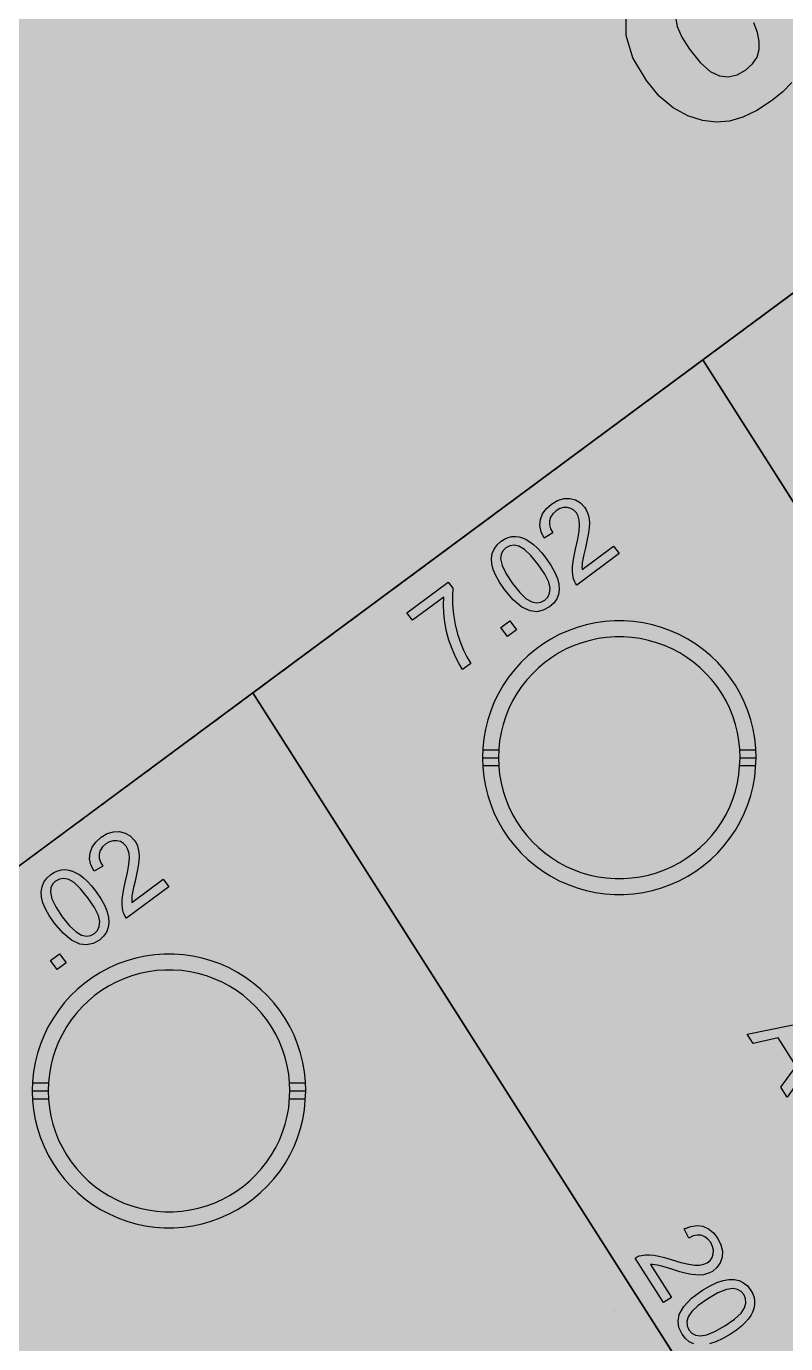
# Model space of a CAD drawing. Extents: x -5280327 to 29700, y -3925683 to 5564800.
# Drawn here: x 17966 to 18339, y 4503 to 5149 of the extents above; entities that cross this region are included whole.
import ezdxf

# ---------------------------------------------------------------- set-up
doc = ezdxf.new("R2010")
doc.units = 0
doc.linetypes.add('3', pattern=[2.965117, 2.372094, -0.593023])
doc.linetypes.add('6', pattern=[2640.874023, 1320.437012, -1320.437012])
doc.layers.get('0').update_dxf_attribs({"linetype": 'CONTINUOUS'})
for name, color, linetype in [('31_PREDIOS_TOTAL', 7, 'CONTINUOUS'), ('CIRCULO', 7, 'CONTINUOUS'), ('LOTES', 7, 'CONTINUOUS'), ('PERIMETRO', 7, 'CONTINUOUS')]:
    doc.layers.add(name, color=color, linetype=linetype)

msp = doc.modelspace()

# ---------------------------------------------------------------- linework, layer by layer
at = {"color": 7, "linetype": '6', "const_width": 10343.08}
msp.add_lwpolyline([(0, 29405.62), (24528.32, 0)], dxfattribs=at)
msp.add_lwpolyline([(0, 29405.62), (24528.32, 0)], dxfattribs=at)
at = {"color": 7}
for points in [[(17635.32, 4495.49, 66061.73), (18499.52, 3138.29, 66061.73), (20519.62, 4766.99, 66061.73), (21709, 6264.81, 66061.73), (21170.51, 7110.5, 66061.73), (17635.32, 4495.49, 66061.73)], [(18341.78, 5121.81, -117255.99), (18337.36, 5117.26, -117255.99), (18331.79, 5112.79, -117255.99), (18331.79, 5112.79, -117255.99), (18324.53, 5108.09, -117255.99), (18317.65, 5104.77, -117256), (18311.17, 5102.83, -117256), (18311.17, 5102.83, -117256), (18304.69, 5102.29, -117256), (18297.86, 5103.16, -117256.01), (18290.66, 5105.43, -117256.01), (18290.66, 5105.43, -117256.01), (18283.49, 5109.34, -117256.02), (18276.73, 5115.08, -117256.02), (18270.37, 5122.68, -117256.03), (18270.37, 5122.68, -117256.03), (18263.8, 5133.88, -117256.03), (18260.52, 5144.79, -117256.04), (18260.51, 5155.4, -117256.04)], [(18284.64, 5153.79, -117256.03), (18285.5, 5149.21, -117256.03), (18287.79, 5144, -117256.02), (18291.51, 5138.17, -117256.02), (18291.51, 5138.17, -117256.02), (18296.82, 5131.63, -117256.02), (18301.74, 5127.25, -117256.01), (18306.28, 5125.02, -117256.01), (18306.28, 5125.02, -117256.01), (18310.6, 5124.56, -117256.01), (18314.87, 5125.49, -117256), (18319.08, 5127.82, -117256), (18319.08, 5127.82, -117256), (18322.53, 5130.89, -117256), (18324.77, 5134.24, -117256), (18325.8, 5137.88, -117256), (18325.8, 5137.88, -117256), (18325.79, 5141.86, -117256), (18324.91, 5146.25, -117256.01), (18323.15, 5151.06, -117256.01)]]:
    msp.add_polyline3d(points, dxfattribs=at)
at = {"layer": '31_PREDIOS_TOTAL', "color": 7, "const_width": 0.00153}
msp.add_lwpolyline([(18226.91, 4490.31), (18213.01, 4512.15), (18213.01, 4512.15), (18213.99, 4512.73), (18215.03, 4513.17), (18216.12, 4513.47), (18216.12, 4513.47), (18218.03, 4513.74), (18220.06, 4513.79), (18222.22, 4513.6), (18222.22, 4513.6), (18224.63, 4513.16), (18227.43, 4512.45), (18230.6, 4511.48), (18230.6, 4511.48), (18235.38, 4510.02), (18239.26, 4509.08), (18242.23, 4508.65), (18242.23, 4508.65), (18244.59, 4508.68), (18246.62, 4509.08), (18248.32, 4509.87), (18248.32, 4509.87), (18249.72, 4511.03), (18250.71, 4512.47), (18251.29, 4514.18), (18251.29, 4514.18), (18251.4, 4516.03), (18251, 4517.88), (18250.08, 4519.73), (18250.08, 4519.73), (18248.72, 4521.43), (18247.14, 4522.62), (18245.34, 4523.3), (18245.34, 4523.3), (18243.39, 4523.44), (18241.39, 4523), (18239.34, 4521.98), (18237.11, 4526.42), (18237.11, 4526.42), (18240.32, 4527.7), (18243.38, 4528.13), (18246.27, 4527.73), (18246.27, 4527.73), (18248.95, 4526.52), (18251.36, 4524.53), (18253.5, 4521.78), (18253.5, 4521.78), (18255.08, 4518.64), (18255.8, 4515.57), (18255.65, 4512.57), (18255.65, 4512.57), (18254.73, 4509.82), (18253.14, 4507.51), (18250.88, 4505.64), (18250.88, 4505.64), (18249.51, 4504.89), (18248.04, 4504.34), (18246.47, 4503.97), (18246.47, 4503.97), (18244.75, 4503.8), (18242.83, 4503.84), (18240.72, 4504.09), (18240.72, 4504.09), (18238.16, 4504.61), (18234.89, 4505.46), (18230.92, 4506.64), (18230.92, 4506.64), (18227.73, 4507.63), (18225.35, 4508.31), (18223.78, 4508.68), (18223.78, 4508.68), (18222.64, 4508.87), (18221.54, 4508.98), (18220.49, 4509), (18230.81, 4492.8)], dxfattribs=at)
at = {"layer": '31_PREDIOS_TOTAL', "color": 7}
for points in [[(18254.27, 4894.4, 33030.86), (18257.02, 4890.68, 33030.86), (18236.21, 4875.29, 33030.86), (18236.21, 4875.29, 33030.86), (18235.56, 4876.23, 33030.86), (18235.05, 4877.24, 33030.86), (18234.67, 4878.31, 33030.86), (18234.67, 4878.31, 33030.86), (18234.26, 4880.19, 33030.86), (18234.08, 4882.21, 33030.86), (18234.12, 4884.38, 33030.86), (18234.12, 4884.38, 33030.86), (18234.39, 4886.82, 33030.86), (18234.9, 4889.65, 33030.86), (18235.65, 4892.89, 33030.86), (18235.65, 4892.89, 33030.86), (18236.77, 4897.76, 33030.86), (18237.44, 4901.69, 33030.86), (18237.65, 4904.69, 33030.86), (18237.65, 4904.69, 33030.86), (18237.47, 4907.04, 33030.86), (18236.92, 4909.03, 33030.86), (18236.02, 4910.67, 33030.86), (18236.02, 4910.67, 33030.86), (18234.76, 4911.99, 33030.86), (18233.26, 4912.88, 33030.86), (18231.51, 4913.33, 33030.86), (18231.51, 4913.33, 33030.86), (18229.65, 4913.32, 33030.86), (18227.84, 4912.79, 33030.86), (18226.06, 4911.74, 33030.86), (18226.06, 4911.74, 33030.86), (18224.46, 4910.27, 33030.86), (18223.38, 4908.61, 33030.86), (18222.83, 4906.76, 33030.86), (18222.83, 4906.76, 33030.86), (18222.83, 4904.81, 33030.86), (18223.4, 4902.85, 33030.86), (18224.56, 4900.87, 33030.86), (18220.29, 4898.34, 33030.86), (18220.29, 4898.34, 33030.86), (18218.79, 4901.45, 33030.86), (18218.14, 4904.47, 33030.86), (18218.35, 4907.39, 33030.86), (18218.35, 4907.39, 33030.86), (18219.37, 4910.14, 33030.86), (18221.18, 4912.69, 33030.86), (18223.77, 4915.01, 33030.86), (18223.77, 4915.01, 33030.86), (18226.79, 4916.81, 33030.86), (18229.8, 4917.74, 33030.86), (18232.81, 4917.8, 33030.86), (18232.81, 4917.8, 33030.86), (18235.61, 4917.08, 33030.86), (18238.03, 4915.65, 33030.86), (18240.06, 4913.53, 33030.86), (18240.06, 4913.53, 33030.86), (18240.9, 4912.21, 33030.86), (18241.56, 4910.78, 33030.86), (18242.03, 4909.24, 33030.86), (18242.03, 4909.24, 33030.86), (18242.32, 4907.54, 33030.86), (18242.41, 4905.62, 33030.86), (18242.31, 4903.5, 33030.86), (18242.31, 4903.5, 33030.86), (18241.97, 4900.9, 33030.86), (18241.35, 4897.59, 33030.86), (18240.45, 4893.55, 33030.86), (18240.45, 4893.55, 33030.86), (18239.69, 4890.3, 33030.86), (18239.18, 4887.87, 33030.86), (18238.91, 4886.28, 33030.86), (18238.91, 4886.28, 33030.86), (18238.81, 4885.12, 33030.86), (18238.78, 4884.02, 33030.86), (18238.83, 4882.98, 33030.86), (18254.27, 4894.4, 33030.86)], [(18200.75, 4873.09, 33030.86), (18200.75, 4873.09, 33030.86), (18198.3, 4876.66, 33030.86), (18196.47, 4879.94, 33030.86), (18195.25, 4882.93, 33030.86), (18195.25, 4882.93, 33030.86), (18194.59, 4885.68, 33030.86), (18194.43, 4888.27, 33030.86), (18194.78, 4890.7, 33030.86), (18194.78, 4890.7, 33030.86), (18195.66, 4892.94, 33030.86), (18197.11, 4894.97, 33030.86), (18199.12, 4896.77, 33030.86), (18199.12, 4896.77, 33030.86), (18200.82, 4897.85, 33030.86), (18202.56, 4898.61, 33030.86), (18204.32, 4899.04, 33030.86), (18204.32, 4899.04, 33030.86), (18206.1, 4899.14, 33030.86), (18207.87, 4898.94, 33030.86), (18209.65, 4898.43, 33030.86), (18209.65, 4898.43, 33030.86), (18211.44, 4897.63, 33030.86), (18213.25, 4896.55, 33030.86), (18215.07, 4895.19, 33030.86), (18215.07, 4895.19, 33030.86), (18216.98, 4893.43, 33030.86), (18219.05, 4891.13, 33030.86), (18221.28, 4888.28, 33030.86), (18221.28, 4888.28, 33030.86), (18223.71, 4884.73, 33030.86), (18225.54, 4881.46, 33030.86), (18226.76, 4878.49, 33030.86), (18226.76, 4878.49, 33030.86), (18227.43, 4875.74, 33030.86), (18227.59, 4873.14, 33030.86), (18227.25, 4870.71, 33030.86), (18227.25, 4870.71, 33030.86), (18226.37, 4868.46, 33030.86), (18224.92, 4866.43, 33030.86), (18222.9, 4864.62, 33030.86), (18222.9, 4864.62, 33030.86), (18219.81, 4862.89, 33030.86), (18216.63, 4862.22, 33030.86), (18213.33, 4862.59, 33030.86), (18213.33, 4862.59, 33030.86), (18209.26, 4864.48, 33030.86), (18205.07, 4867.98, 33030.86), (18200.75, 4873.09, 33030.86)], [(18204.72, 4876.03, 33030.86), (18208.32, 4871.58, 33030.86), (18211.47, 4868.59, 33030.86), (18214.17, 4867.05, 33030.86), (18214.17, 4867.05, 33030.86), (18216.53, 4866.59, 33030.86), (18218.66, 4866.84, 33030.86), (18220.55, 4867.79, 33030.86), (18220.55, 4867.79, 33030.86), (18222.02, 4869.32, 33030.86), (18222.88, 4871.29, 33030.86), (18223.12, 4873.68, 33030.86), (18223.12, 4873.68, 33030.86), (18222.44, 4876.72, 33030.86), (18220.5, 4880.61, 33030.86), (18217.31, 4885.34, 33030.86), (18217.31, 4885.34, 33030.86), (18213.7, 4889.79, 33030.86), (18210.55, 4892.79, 33030.86), (18207.85, 4894.33, 33030.86), (18207.85, 4894.33, 33030.86), (18205.49, 4894.78, 33030.86), (18203.36, 4894.51, 33030.86), (18201.44, 4893.54, 33030.86), (18201.44, 4893.54, 33030.86), (18199.97, 4892.06, 33030.86), (18199.11, 4890.26, 33030.86), (18198.86, 4888.14, 33030.86), (18198.86, 4888.14, 33030.86), (18199.57, 4884.85, 33030.86), (18201.52, 4880.82, 33030.86), (18204.72, 4876.03, 33030.86)], [(18155.57, 4857.98, 33030.86), (18152.82, 4861.69, 33030.86), (18173.2, 4876.77, 33030.86), (18175.43, 4873.76, 33030.86), (18175.43, 4873.76, 33030.86), (18175.18, 4869.92, 33030.86), (18175.29, 4865.61, 33030.86), (18175.76, 4860.85, 33030.86), (18175.76, 4860.85, 33030.86), (18176.58, 4855.93, 33030.86), (18177.75, 4851.17, 33030.86), (18179.27, 4846.56, 33030.86), (18179.27, 4846.56, 33030.86), (18180.6, 4843.34, 33030.86), (18182.24, 4840.09, 33030.86), (18184.19, 4836.81, 33030.86), (18180.21, 4833.87, 33030.86), (18180.21, 4833.87, 33030.86), (18178.44, 4836.66, 33030.86), (18176.72, 4840.01, 33030.86), (18175.03, 4843.93, 33030.86), (18175.03, 4843.93, 33030.86), (18173.53, 4848.18, 33030.86), (18172.37, 4852.55, 33030.86), (18171.53, 4857.04, 33030.86), (18171.53, 4857.04, 33030.86), (18171.02, 4861.44, 33030.86), (18170.84, 4865.56, 33030.86), (18170.99, 4869.38, 33030.86), (18155.57, 4857.98, 33030.86)], [(18202.19, 4850.12, 33030.86), (18198.93, 4854.53, 33030.86), (18203.33, 4857.78, 33030.86), (18206.59, 4853.38, 33030.86), (18202.19, 4850.12, 33030.86)], [(18033.32, 4730.96, 33030.86), (18036.07, 4727.25, 33030.86), (18015.26, 4711.85, 33030.86), (18015.26, 4711.85, 33030.86), (18014.61, 4712.79, 33030.86), (18014.1, 4713.8, 33030.86), (18013.72, 4714.87, 33030.86), (18013.72, 4714.87, 33030.86), (18013.32, 4716.75, 33030.86), (18013.13, 4718.77, 33030.86), (18013.17, 4720.94, 33030.86), (18013.17, 4720.94, 33030.86), (18013.44, 4723.38, 33030.86), (18013.95, 4726.21, 33030.86), (18014.7, 4729.45, 33030.86), (18014.7, 4729.45, 33030.86), (18015.82, 4734.32, 33030.86), (18016.49, 4738.25, 33030.86), (18016.71, 4741.25, 33030.86), (18016.71, 4741.25, 33030.86), (18016.52, 4743.6, 33030.86), (18015.97, 4745.6, 33030.86), (18015.07, 4747.24, 33030.86), (18015.07, 4747.24, 33030.86), (18013.81, 4748.55, 33030.86), (18012.31, 4749.44, 33030.86), (18010.56, 4749.9, 33030.86), (18010.56, 4749.9, 33030.86), (18008.7, 4749.88, 33030.86), (18006.89, 4749.35, 33030.86), (18005.11, 4748.31, 33030.86), (18005.11, 4748.31, 33030.86), (18003.51, 4746.83, 33030.86), (18002.43, 4745.17, 33030.86), (18001.88, 4743.33, 33030.86), (18001.88, 4743.33, 33030.86), (18001.88, 4741.38, 33030.86), (18002.46, 4739.41, 33030.86), (18003.61, 4737.43, 33030.86), (17999.34, 4734.9, 33030.86), (17999.34, 4734.9, 33030.86), (17997.84, 4738.02, 33030.86), (17997.2, 4741.03, 33030.86), (17997.4, 4743.95, 33030.86), (17997.4, 4743.95, 33030.86), (17998.42, 4746.71, 33030.86), (18000.23, 4749.25, 33030.86), (18002.83, 4751.57, 33030.86), (18002.83, 4751.57, 33030.86), (18005.84, 4753.37, 33030.86), (18008.85, 4754.3, 33030.86), (18011.86, 4754.36, 33030.86), (18011.86, 4754.36, 33030.86), (18014.66, 4753.64, 33030.86), (18017.08, 4752.21, 33030.86), (18019.11, 4750.09, 33030.86), (18019.11, 4750.09, 33030.86), (18019.95, 4748.77, 33030.86), (18020.61, 4747.34, 33030.86), (18021.08, 4745.8, 33030.86), (18021.08, 4745.8, 33030.86), (18021.37, 4744.1, 33030.86), (18021.46, 4742.18, 33030.86), (18021.36, 4740.06, 33030.86), (18021.36, 4740.06, 33030.86), (18021.02, 4737.47, 33030.86), (18020.4, 4734.15, 33030.86), (18019.5, 4730.11, 33030.86), (18019.5, 4730.11, 33030.86), (18018.74, 4726.86, 33030.86), (18018.23, 4724.44, 33030.86), (18017.96, 4722.84, 33030.86), (18017.96, 4722.84, 33030.86), (18017.86, 4721.69, 33030.86), (18017.83, 4720.58, 33030.86), (18017.88, 4719.54, 33030.86), (18033.32, 4730.96, 33030.86)], [(17979.8, 4709.65, 33030.86), (17979.8, 4709.65, 33030.86), (17977.35, 4713.22, 33030.86), (17975.52, 4716.5, 33030.86), (17974.3, 4719.49, 33030.86), (17974.3, 4719.49, 33030.86), (17973.64, 4722.24, 33030.86), (17973.48, 4724.84, 33030.86), (17973.83, 4727.27, 33030.86), (17973.83, 4727.27, 33030.86), (17974.71, 4729.5, 33030.86), (17976.16, 4731.53, 33030.86), (17978.17, 4733.33, 33030.86), (17978.17, 4733.33, 33030.86), (17979.87, 4734.42, 33030.86), (17981.61, 4735.17, 33030.86), (17983.37, 4735.6, 33030.86), (17983.37, 4735.6, 33030.86), (17985.15, 4735.71, 33030.86), (17986.92, 4735.5, 33030.86), (17988.7, 4734.99, 33030.86), (17988.7, 4734.99, 33030.86), (17990.49, 4734.19, 33030.86), (17992.3, 4733.11, 33030.86), (17994.12, 4731.76, 33030.86), (17994.12, 4731.76, 33030.86), (17996.03, 4729.99, 33030.86), (17998.11, 4727.69, 33030.86), (18000.33, 4724.84, 33030.86), (18000.33, 4724.84, 33030.86), (18002.77, 4721.29, 33030.86), (18004.59, 4718.02, 33030.86), (18005.81, 4715.05, 33030.86), (18005.81, 4715.05, 33030.86), (18006.48, 4712.3, 33030.86), (18006.64, 4709.7, 33030.86), (18006.3, 4707.27, 33030.86), (18006.3, 4707.27, 33030.86), (18005.42, 4705.02, 33030.86), (18003.97, 4702.99, 33030.86), (18001.95, 4701.18, 33030.86), (18001.95, 4701.18, 33030.86), (17998.87, 4699.46, 33030.86), (17995.68, 4698.78, 33030.86), (17992.39, 4699.15, 33030.86), (17992.39, 4699.15, 33030.86), (17988.31, 4701.04, 33030.86), (17984.12, 4704.54, 33030.86), (17979.8, 4709.65, 33030.86)], [(17983.78, 4712.59, 33030.86), (17987.37, 4708.14, 33030.86), (17990.52, 4705.15, 33030.86), (17993.22, 4703.61, 33030.86), (17993.22, 4703.61, 33030.86), (17995.58, 4703.15, 33030.86), (17997.71, 4703.4, 33030.86), (17999.6, 4704.36, 33030.86), (17999.6, 4704.36, 33030.86), (18001.07, 4705.89, 33030.86), (18001.93, 4707.85, 33030.86), (18002.17, 4710.25, 33030.86), (18002.17, 4710.25, 33030.86), (18001.49, 4713.28, 33030.86), (17999.55, 4717.17, 33030.86), (17996.36, 4721.9, 33030.86), (17996.36, 4721.9, 33030.86), (17992.75, 4726.35, 33030.86), (17989.6, 4729.35, 33030.86), (17986.9, 4730.89, 33030.86), (17986.9, 4730.89, 33030.86), (17984.55, 4731.34, 33030.86), (17982.41, 4731.08, 33030.86), (17980.49, 4730.1, 33030.86), (17980.49, 4730.1, 33030.86), (17979.02, 4728.62, 33030.86), (17978.16, 4726.82, 33030.86), (17977.91, 4724.7, 33030.86), (17977.91, 4724.7, 33030.86), (17978.62, 4721.42, 33030.86), (17980.57, 4717.38, 33030.86), (17983.78, 4712.59, 33030.86)], [(17981.24, 4686.68, 33030.86), (17977.98, 4691.09, 33030.86), (17982.38, 4694.34, 33030.86), (17985.64, 4689.94, 33030.86), (17981.24, 4686.68, 33030.86)], [(18319.84, 4655.05, 33030.86), (18360.96, 4663.34, 33030.86), (18363.96, 4658.62, 33030.86), (18339.48, 4624.1, 33030.86), (18336.31, 4629.09, 33030.86), (18343.88, 4639.3, 33030.86), (18335.1, 4653.13, 33030.86), (18322.79, 4650.4, 33030.86), (18319.84, 4655.05, 33030.86)], [(18282.7, 4525.84, 33030.86), (18278.81, 4523.36, 33030.86), (18264.9, 4545.19, 33030.86), (18264.9, 4545.19, 33030.86), (18265.89, 4545.78, 33030.86), (18266.93, 4546.22, 33030.86), (18268.02, 4546.51, 33030.86), (18268.02, 4546.51, 33030.86), (18269.92, 4546.79, 33030.86), (18271.96, 4546.83, 33030.86), (18274.11, 4546.64, 33030.86), (18274.11, 4546.64, 33030.86), (18276.53, 4546.2, 33030.86), (18279.32, 4545.5, 33030.86), (18282.5, 4544.52, 33030.86), (18282.5, 4544.52, 33030.86), (18287.28, 4543.06, 33030.86), (18291.15, 4542.12, 33030.86), (18294.13, 4541.7, 33030.86), (18294.13, 4541.7, 33030.86), (18296.49, 4541.72, 33030.86), (18298.51, 4542.13, 33030.86), (18300.21, 4542.91, 33030.86), (18300.21, 4542.91, 33030.86), (18301.61, 4544.07, 33030.86), (18302.6, 4545.51, 33030.86), (18303.18, 4547.22, 33030.86), (18303.18, 4547.22, 33030.86), (18303.3, 4549.08, 33030.86), (18302.89, 4550.93, 33030.86), (18301.98, 4552.78, 33030.86), (18301.98, 4552.78, 33030.86), (18300.62, 4554.47, 33030.86), (18299.04, 4555.66, 33030.86), (18297.23, 4556.34, 33030.86), (18297.23, 4556.34, 33030.86), (18295.29, 4556.48, 33030.86), (18293.29, 4556.04, 33030.86), (18291.23, 4555.02, 33030.86), (18289.01, 4559.47, 33030.86), (18289.01, 4559.47, 33030.86), (18292.22, 4560.74, 33030.86), (18295.27, 4561.18, 33030.86), (18298.17, 4560.77, 33030.86), (18298.17, 4560.77, 33030.86), (18300.85, 4559.56, 33030.86), (18303.26, 4557.58, 33030.86), (18305.39, 4554.82, 33030.86), (18305.39, 4554.82, 33030.86), (18306.98, 4551.69, 33030.86), (18307.69, 4548.62, 33030.86), (18307.55, 4545.62, 33030.86), (18307.55, 4545.62, 33030.86), (18306.63, 4542.87, 33030.86), (18305.04, 4540.56, 33030.86), (18302.78, 4538.68, 33030.86), (18302.78, 4538.68, 33030.86), (18301.4, 4537.94, 33030.86), (18299.93, 4537.38, 33030.86), (18298.36, 4537.01, 33030.86), (18298.36, 4537.01, 33030.86), (18296.64, 4536.85, 33030.86), (18294.73, 4536.89, 33030.86), (18292.61, 4537.14, 33030.86), (18292.61, 4537.14, 33030.86), (18290.05, 4537.66, 33030.86), (18286.79, 4538.51, 33030.86), (18282.82, 4539.69, 33030.86), (18282.82, 4539.69, 33030.86), (18279.63, 4540.67, 33030.86), (18277.25, 4541.35, 33030.86), (18275.67, 4541.73, 33030.86), (18275.67, 4541.73, 33030.86), (18274.53, 4541.92, 33030.86), (18273.43, 4542.02, 33030.86), (18272.39, 4542.04, 33030.86), (18282.7, 4525.84, 33030.86)], [(18293.64, 4503.11, 33030.86), (18291.46, 4504.15, 33030.86), (18289.54, 4505.74, 33030.86), (18287.87, 4507.88, 33030.86), (18287.87, 4507.88, 33030.86), (18286.37, 4511.08, 33030.86), (18285.92, 4514.31, 33030.86), (18286.52, 4517.56, 33030.86), (18286.52, 4517.56, 33030.86), (18288.69, 4521.5, 33030.86), (18292.47, 4525.44, 33030.86), (18297.87, 4529.38, 33030.86)], [(18300.52, 4525.21, 33030.86), (18295.84, 4521.93, 33030.86), (18292.63, 4519, 33030.86), (18290.91, 4516.41, 33030.86), (18290.91, 4516.41, 33030.86), (18290.28, 4514.09, 33030.86), (18290.38, 4511.96, 33030.86), (18291.21, 4510, 33030.86), (18291.21, 4510, 33030.86), (18292.63, 4508.43, 33030.86), (18294.53, 4507.44, 33030.86), (18296.9, 4507.02, 33030.86), (18296.9, 4507.02, 33030.86), (18299.98, 4507.5, 33030.86), (18303.99, 4509.16, 33030.86), (18308.93, 4512.01, 33030.86), (18308.93, 4512.01, 33030.86), (18313.63, 4515.3, 33030.86), (18316.84, 4518.23, 33030.86), (18318.56, 4520.81, 33030.86), (18318.56, 4520.81, 33030.86), (18319.17, 4523.14, 33030.86), (18319.06, 4525.29, 33030.86), (18318.22, 4527.27, 33030.86), (18318.22, 4527.27, 33030.86), (18316.85, 4528.84, 33030.86), (18315.11, 4529.82, 33030.86), (18313.01, 4530.22, 33030.86), (18313.01, 4530.22, 33030.86), (18309.69, 4529.74, 33030.86), (18305.53, 4528.07, 33030.86), (18300.52, 4525.21, 33030.86)], [(18297.87, 4529.38, 33030.86), (18297.87, 4529.38, 33030.86), (18301.61, 4531.57, 33030.86), (18305, 4533.17, 33030.86), (18308.07, 4534.18, 33030.86), (18308.07, 4534.18, 33030.86), (18310.86, 4534.65, 33030.86), (18313.46, 4534.62, 33030.86), (18315.86, 4534.11, 33030.86), (18315.86, 4534.11, 33030.86), (18318.03, 4533.07, 33030.86), (18319.95, 4531.49, 33030.86), (18321.61, 4529.36, 33030.86), (18321.61, 4529.36, 33030.86), (18322.57, 4527.58, 33030.86), (18323.2, 4525.8, 33030.86), (18323.51, 4524.01, 33030.86), (18323.51, 4524.01, 33030.86), (18323.49, 4522.23, 33030.86), (18323.16, 4520.47, 33030.86), (18322.53, 4518.73, 33030.86), (18322.53, 4518.73, 33030.86), (18321.6, 4517.01, 33030.86), (18320.4, 4515.28, 33030.86), (18318.92, 4513.55, 33030.86), (18318.92, 4513.55, 33030.86), (18317.03, 4511.77, 33030.86), (18314.58, 4509.86, 33030.86), (18311.59, 4507.84, 33030.86), (18311.59, 4507.84, 33030.86), (18307.87, 4505.66, 33030.86), (18304.49, 4504.07, 33030.86), (18301.44, 4503.06, 33030.86)]]:
    msp.add_polyline3d(points, dxfattribs=at)
at = {"layer": '@NUMEROS DE LOTES', "color": 7, "const_width": 9.98}
for points in [[(18252.75, 4764.31), (18207.05, 4764.31), (18207.05, 4764.31), (18207.93, 4768.73), (18209.52, 4772.98), (18211.82, 4777.04), (18211.82, 4777.04), (18215.25, 4781.26), (18220.23, 4785.95), (18226.76, 4791.12), (18226.76, 4791.12), (18230.69, 4794.18), (18233.54, 4796.69), (18235.33, 4798.68), (18235.33, 4798.68), (18236.36, 4800.37), (18236.99, 4802), (18237.2, 4803.58), (18237.2, 4803.58), (18236.99, 4805.17), (18236.37, 4806.6), (18235.34, 4807.86), (18235.34, 4807.86), (18234, 4808.85), (18232.45, 4809.44), (18230.69, 4809.64), (18230.69, 4809.64), (18228.86, 4809.44), (18227.27, 4808.82), (18225.92, 4807.81), (18225.92, 4807.81), (18224.82, 4806.27), (18223.99, 4804.12), (18223.43, 4801.34), (18208.17, 4802.57), (18208.17, 4802.57), (18208.94, 4806.54), (18210.03, 4809.89), (18211.46, 4812.61), (18211.46, 4812.61), (18213.28, 4814.83), (18215.53, 4816.68), (18218.21, 4818.15), (18218.21, 4818.15), (18221.49, 4819.22), (18225.51, 4819.86), (18230.28, 4820.07), (18230.28, 4820.07), (18235.24, 4819.87), (18239.41, 4819.26), (18242.79, 4818.24), (18242.79, 4818.24), (18245.55, 4816.8), (18247.9, 4814.93), (18249.82, 4812.61), (18249.82, 4812.61), (18251.24, 4809.98), (18252.1, 4807.14), (18252.38, 4804.1), (18252.38, 4804.1), (18252.05, 4800.81), (18251.08, 4797.62), (18249.44, 4794.53), (18249.44, 4794.53), (18246.95, 4791.39), (18243.39, 4788.05), (18238.77, 4784.5), (18238.77, 4784.5), (18236.04, 4782.6), (18233.99, 4781.11), (18232.61, 4780.05), (18232.61, 4780.05), (18231.52, 4779.12), (18230.3, 4778.01), (18228.97, 4776.73), (18252.75, 4776.73), (18252.75, 4764.31)], [(18303.36, 4806.8), (18288.21, 4804.93), (18288.21, 4804.93), (18287.72, 4806.84), (18287.06, 4808.33), (18286.21, 4809.41), (18286.21, 4809.41), (18285.2, 4810.14), (18284.05, 4810.58), (18282.75, 4810.72), (18282.75, 4810.72), (18280.47, 4810.31), (18278.55, 4809.06), (18276.99, 4806.98), (18276.99, 4806.98), (18276.08, 4804.51), (18275.35, 4800.67), (18274.78, 4795.46), (18274.78, 4795.46), (18276.62, 4797.15), (18278.49, 4798.51), (18280.39, 4799.56), (18280.39, 4799.56), (18282.41, 4800.3), (18284.63, 4800.74), (18287.05, 4800.89), (18287.05, 4800.89), (18291.69, 4800.3), (18295.82, 4798.56), (18299.45, 4795.65), (18299.45, 4795.65), (18302.27, 4791.85), (18303.96, 4787.42), (18304.52, 4782.37), (18304.52, 4782.37), (18304.23, 4778.86), (18303.38, 4775.56), (18301.96, 4772.46), (18301.96, 4772.46), (18300.03, 4769.71), (18297.66, 4767.45), (18294.85, 4765.67), (18294.85, 4765.67), (18291.57, 4764.39), (18287.77, 4763.63), (18283.46, 4763.37), (18283.46, 4763.37), (18278.34, 4763.68), (18273.94, 4764.62), (18270.26, 4766.18), (18270.26, 4766.18), (18267.16, 4768.42), (18264.52, 4771.41), (18262.31, 4775.14), (18262.31, 4775.14), (18260.66, 4779.68), (18259.67, 4785.11), (18259.34, 4791.42), (18259.34, 4791.42), (18260.03, 4800.44), (18262.11, 4807.69), (18265.58, 4813.17), (18265.58, 4813.17), (18270.28, 4817.01), (18276.06, 4819.31), (18282.9, 4820.07), (18282.9, 4820.07), (18286.96, 4819.91), (18290.41, 4819.4), (18293.24, 4818.56), (18293.24, 4818.56), (18295.63, 4817.39), (18297.73, 4815.92), (18299.54, 4814.13), (18299.54, 4814.13), (18301.08, 4812.02), (18302.35, 4809.57), (18303.36, 4806.8)], [(18275.31, 4782.37), (18275.56, 4779.62), (18276.31, 4777.29), (18277.55, 4775.4), (18277.55, 4775.4), (18279.16, 4773.99), (18280.99, 4773.15), (18283.05, 4772.87), (18283.05, 4772.87), (18284.94, 4773.13), (18286.61, 4773.89), (18288.06, 4775.15), (18288.06, 4775.15), (18289.18, 4776.92), (18289.86, 4779.19), (18290.08, 4781.96), (18290.08, 4781.96), (18289.85, 4784.81), (18289.15, 4787.16), (18287.99, 4789.03), (18287.99, 4789.03), (18286.48, 4790.38), (18284.75, 4791.19), (18282.79, 4791.46), (18282.79, 4791.46), (18280.78, 4791.2), (18279.01, 4790.41), (18277.46, 4789.11), (18277.46, 4789.11), (18276.26, 4787.31), (18275.55, 4785.07), (18275.31, 4782.37)], [(18031.81, 4600.87), (17986.1, 4600.87), (17986.1, 4600.87), (17986.98, 4605.29), (17988.57, 4609.54), (17990.87, 4613.6), (17990.87, 4613.6), (17994.3, 4617.82), (17999.28, 4622.51), (18005.81, 4627.69), (18005.81, 4627.69), (18009.74, 4630.74), (18012.59, 4633.26), (18014.38, 4635.24), (18014.38, 4635.24), (18015.42, 4636.93), (18016.04, 4638.57), (18016.25, 4640.14), (18016.25, 4640.14), (18016.04, 4641.73), (18015.42, 4643.16), (18014.39, 4644.42), (18014.39, 4644.42), (18013.05, 4645.41), (18011.5, 4646), (18009.74, 4646.2), (18009.74, 4646.2), (18007.91, 4646), (18006.32, 4645.39), (18004.97, 4644.37), (18004.97, 4644.37), (18003.87, 4642.83), (18003.04, 4640.68), (18002.48, 4637.9), (17987.22, 4639.13), (17987.22, 4639.13), (17987.99, 4643.11), (17989.08, 4646.45), (17990.51, 4649.17), (17990.51, 4649.17), (17992.33, 4651.39), (17994.58, 4653.24), (17997.26, 4654.71), (17997.26, 4654.71), (18000.54, 4655.78), (18004.56, 4656.42), (18009.33, 4656.64), (18009.33, 4656.64), (18014.29, 4656.43), (18018.46, 4655.82), (18021.84, 4654.8), (18021.84, 4654.8), (18024.61, 4653.36), (18026.95, 4651.49), (18028.87, 4649.17), (18028.87, 4649.17), (18030.29, 4646.54), (18031.15, 4643.71), (18031.43, 4640.67), (18031.43, 4640.67), (18031.11, 4637.37), (18030.13, 4634.18), (18028.5, 4631.09), (18028.5, 4631.09), (18026, 4627.95), (18022.44, 4624.61), (18017.82, 4621.07), (18017.82, 4621.07), (18015.09, 4619.16), (18013.04, 4617.68), (18011.66, 4616.62), (18011.66, 4616.62), (18010.57, 4615.68), (18009.35, 4614.57), (18008.02, 4613.29), (18031.81, 4613.29), (18031.81, 4600.87)], [(18038.58, 4655.7), (18083.05, 4655.7), (18083.05, 4645.42), (18083.05, 4645.42), (18079.39, 4641.83), (18076.16, 4638.05), (18073.36, 4634.08), (18073.36, 4634.08), (18070.44, 4628.96), (18067.96, 4623.46), (18065.92, 4617.59), (18065.92, 4617.59), (18064.63, 4612.59), (18063.66, 4607.02), (18063, 4600.87), (18047.81, 4600.87), (18047.81, 4600.87), (18049.24, 4609.34), (18051.12, 4616.84), (18053.46, 4623.39), (18053.46, 4623.39), (18056.53, 4629.59), (18060.59, 4636.07), (18065.65, 4642.83), (18038.58, 4642.83), (18038.58, 4655.7)]]:
    msp.add_lwpolyline(points, dxfattribs=at)
at = {"layer": 'CIRCULO', "color": 7}
for points in [[(18324.24, 4790.62), (18324.08, 4795.3), (18323.59, 4799.96), (18322.77, 4804.58), (18321.64, 4809.12), (18320.19, 4813.58), (18318.43, 4817.93), (18316.38, 4822.14), (18314.04, 4826.2), (18311.42, 4830.08), (18308.53, 4833.77), (18305.4, 4837.26), (18302.02, 4840.51), (18298.43, 4843.52), (18294.64, 4846.28), (18290.67, 4848.76), (18286.53, 4850.96), (18282.25, 4852.87), (18277.85, 4854.47), (18273.34, 4855.76), (18268.76, 4856.74), (18264.12, 4857.39), (18259.44, 4857.72), (18254.76, 4857.72), (18250.08, 4857.39), (18245.44, 4856.74), (18240.86, 4855.76), (18236.35, 4854.47), (18231.95, 4852.87), (18227.67, 4850.96), (18223.53, 4848.76), (18219.56, 4846.28), (18215.76, 4843.52), (18212.17, 4840.51), (18208.8, 4837.26), (18205.67, 4833.77), (18202.78, 4830.08), (18200.16, 4826.2), (18197.82, 4822.14), (18195.76, 4817.93), (18194.01, 4813.58), (18192.56, 4809.12), (18191.43, 4804.58), (18190.61, 4799.96), (18190.12, 4795.3), (18189.96, 4790.62), (18190.12, 4785.93), (18190.61, 4781.27), (18191.43, 4776.66), (18192.56, 4772.11), (18194.01, 4767.65), (18195.76, 4763.31), (18197.82, 4759.1), (18200.16, 4755.04), (18202.78, 4751.15), (18205.67, 4747.46), (18208.8, 4743.98), (18212.17, 4740.72), (18215.76, 4737.71), (18219.56, 4734.96), (18223.53, 4732.47), (18227.67, 4730.27), (18231.95, 4728.37), (18236.35, 4726.76), (18240.86, 4725.47), (18245.44, 4724.5), (18250.08, 4723.85), (18254.76, 4723.52), (18259.44, 4723.52), (18264.12, 4723.85), (18268.76, 4724.5), (18273.34, 4725.47), (18277.85, 4726.76), (18282.25, 4728.37), (18286.53, 4730.27), (18290.67, 4732.47), (18294.64, 4734.96), (18298.43, 4737.71), (18302.02, 4740.72), (18305.4, 4743.98), (18308.53, 4747.46), (18311.42, 4751.15), (18314.04, 4755.04), (18316.38, 4759.1), (18318.43, 4763.31), (18320.19, 4767.65), (18321.64, 4772.11), (18322.77, 4776.66), (18323.59, 4781.27), (18324.24, 4790.62)], [(18316.41, 4790.62), (18316.26, 4794.75), (18315.83, 4798.87), (18315.11, 4802.95), (18314.11, 4806.96), (18312.83, 4810.9), (18311.28, 4814.74), (18309.46, 4818.46), (18307.39, 4822.05), (18305.08, 4825.48), (18302.53, 4828.74), (18299.76, 4831.82), (18296.78, 4834.69), (18293.61, 4837.35), (18290.26, 4839.79), (18286.75, 4841.98), (18283.1, 4843.92), (18279.32, 4845.61), (18275.43, 4847.02), (18271.45, 4848.16), (18267.4, 4849.02), (18263.3, 4849.6), (18259.17, 4849.89), (18255.03, 4849.89), (18250.9, 4849.6), (18246.8, 4849.02), (18242.75, 4848.16), (18238.77, 4847.02), (18234.88, 4845.61), (18231.1, 4843.92), (18227.45, 4841.98), (18223.94, 4839.79), (18220.59, 4837.35), (18217.42, 4834.69), (18214.44, 4831.82), (18211.67, 4828.74), (18209.12, 4825.48), (18206.8, 4822.05), (18204.73, 4818.46), (18202.92, 4814.74), (18201.37, 4810.9), (18200.09, 4806.96), (18199.09, 4802.95), (18198.37, 4798.87), (18197.94, 4794.75), (18197.79, 4790.62), (18197.94, 4786.48), (18198.37, 4782.36), (18199.09, 4778.29), (18200.09, 4774.27), (18201.37, 4770.33), (18202.92, 4766.5), (18204.73, 4762.77), (18206.8, 4759.19), (18209.12, 4755.76), (18211.67, 4752.5), (18214.44, 4749.42), (18217.42, 4746.54), (18220.59, 4743.88), (18223.94, 4741.45), (18227.45, 4739.26), (18231.1, 4737.31), (18234.88, 4735.63), (18238.77, 4734.21), (18242.75, 4733.07), (18246.8, 4732.21), (18250.9, 4731.64), (18255.03, 4731.35), (18259.17, 4731.35), (18263.3, 4731.64), (18267.4, 4732.21), (18271.45, 4733.07), (18275.43, 4734.21), (18279.32, 4735.63), (18283.1, 4737.31), (18286.75, 4739.26), (18290.26, 4741.45), (18293.61, 4743.88), (18296.78, 4746.54), (18299.76, 4749.42), (18302.53, 4752.5), (18305.08, 4755.76), (18307.39, 4759.19), (18309.46, 4762.77), (18311.28, 4766.5), (18312.83, 4770.33), (18314.11, 4774.27), (18315.11, 4778.29), (18315.83, 4782.36), (18316.41, 4790.62)], [(18190.07, 4794.53), (18197.92, 4794.53)], [(18316.28, 4794.53), (18324.12, 4794.53)], [(18189.96, 4790.62), (18197.79, 4790.62)], [(18316.41, 4790.62), (18324.24, 4790.62)], [(18190.07, 4786.7), (18197.92, 4786.7)], [(18316.28, 4786.7), (18324.12, 4786.7)], [(18103.29, 4627.18), (18103.13, 4631.86), (18102.64, 4636.52), (18101.82, 4641.14), (18100.69, 4645.69), (18099.24, 4650.14), (18097.49, 4654.49), (18095.43, 4658.7), (18093.09, 4662.76), (18090.47, 4666.64), (18087.58, 4670.34), (18084.45, 4673.82), (18081.08, 4677.07), (18077.49, 4680.09), (18073.69, 4682.84), (18069.72, 4685.32), (18065.58, 4687.52), (18061.3, 4689.43), (18056.9, 4691.03), (18052.39, 4692.32), (18047.81, 4693.3), (18043.17, 4693.95), (18038.49, 4694.28), (18033.81, 4694.28), (18029.13, 4693.95), (18024.49, 4693.3), (18019.91, 4692.32), (18015.4, 4691.03), (18011, 4689.43), (18006.72, 4687.52), (18002.58, 4685.32), (17998.61, 4682.84), (17994.81, 4680.09), (17991.22, 4677.07), (17987.85, 4673.82), (17984.72, 4670.34), (17981.83, 4666.64), (17979.21, 4662.76), (17976.87, 4658.7), (17974.81, 4654.49), (17973.06, 4650.14), (17971.61, 4645.69), (17970.48, 4641.14), (17969.66, 4636.52), (17969.17, 4631.86), (17969.01, 4627.18), (17969.17, 4622.5), (17969.66, 4617.84), (17970.48, 4613.22), (17971.61, 4608.67), (17973.06, 4604.22), (17974.81, 4599.87), (17976.87, 4595.66), (17979.21, 4591.6), (17981.83, 4587.72), (17984.72, 4584.02), (17987.85, 4580.54), (17991.22, 4577.28), (17994.81, 4574.27), (17998.61, 4571.52), (18002.58, 4569.03), (18006.72, 4566.83), (18011, 4564.93), (18015.4, 4563.33), (18019.91, 4562.03), (18024.49, 4561.06), (18029.13, 4560.41), (18033.81, 4560.08), (18038.49, 4560.08), (18043.17, 4560.41), (18047.81, 4561.06), (18052.39, 4562.03), (18056.9, 4563.33), (18061.3, 4564.93), (18065.58, 4566.83), (18069.72, 4569.03), (18073.69, 4571.52), (18077.49, 4574.27), (18081.08, 4577.28), (18084.45, 4580.54), (18087.58, 4584.02), (18090.47, 4587.72), (18093.09, 4591.6), (18095.43, 4595.66), (18097.49, 4599.87), (18099.24, 4604.22), (18100.69, 4608.67), (18101.82, 4613.22), (18102.64, 4617.84), (18103.29, 4627.18)], [(18095.46, 4627.18), (18095.31, 4631.32), (18094.88, 4635.43), (18094.16, 4639.51), (18093.16, 4643.53), (18091.88, 4647.46), (18090.33, 4651.3), (18088.51, 4655.02), (18086.45, 4658.61), (18084.13, 4662.04), (18081.58, 4665.3), (18078.81, 4668.38), (18075.83, 4671.25), (18072.66, 4673.91), (18069.31, 4676.35), (18065.8, 4678.54), (18062.15, 4680.48), (18058.37, 4682.17), (18054.48, 4683.58), (18050.5, 4684.72), (18046.45, 4685.59), (18042.35, 4686.16), (18038.22, 4686.45), (18034.08, 4686.45), (18029.95, 4686.16), (18025.85, 4685.59), (18021.8, 4684.72), (18017.82, 4683.58), (18013.93, 4682.17), (18010.15, 4680.48), (18006.5, 4678.54), (18002.99, 4676.35), (17999.64, 4673.91), (17996.47, 4671.25), (17993.49, 4668.38), (17990.72, 4665.3), (17988.17, 4662.04), (17985.86, 4658.61), (17983.79, 4655.02), (17981.97, 4651.3), (17980.42, 4647.46), (17979.14, 4643.53), (17978.14, 4639.51), (17977.42, 4635.43), (17976.99, 4631.32), (17976.84, 4627.18), (17976.99, 4623.04), (17977.42, 4618.93), (17978.14, 4614.85), (17979.14, 4610.83), (17980.42, 4606.9), (17981.97, 4603.06), (17983.79, 4599.34), (17985.86, 4595.75), (17988.17, 4592.32), (17990.72, 4589.06), (17993.49, 4585.98), (17996.47, 4583.11), (17999.64, 4580.45), (18002.99, 4578.01), (18006.5, 4575.82), (18010.15, 4573.87), (18013.93, 4572.19), (18017.82, 4570.78), (18021.8, 4569.63), (18025.85, 4568.77), (18029.95, 4568.2), (18034.08, 4567.91), (18038.22, 4567.91), (18042.35, 4568.2), (18046.45, 4568.77), (18050.5, 4569.63), (18054.48, 4570.78), (18058.37, 4572.19), (18062.15, 4573.87), (18065.8, 4575.82), (18069.31, 4578.01), (18072.66, 4580.45), (18075.83, 4583.11), (18078.81, 4585.98), (18081.58, 4589.06), (18084.13, 4592.32), (18086.45, 4595.75), (18088.51, 4599.34), (18090.33, 4603.06), (18091.88, 4606.9), (18093.16, 4610.83), (18094.16, 4614.85), (18094.88, 4618.93), (18095.46, 4627.18)], [(17969.01, 4627.18), (17976.84, 4627.18)], [(17969.12, 4631.1), (17976.97, 4631.1)], [(18095.33, 4631.1), (18103.18, 4631.1)], [(18095.46, 4627.18), (18103.29, 4627.18)], [(17969.12, 4623.26), (17976.97, 4623.26)], [(18095.33, 4623.26), (18103.18, 4623.26)]]:
    msp.add_lwpolyline(points, dxfattribs=at)
at = {"layer": 'LOTES', "color": 7}
for points in [[(18519.12, 5149.24, 33030.86), (18298.17, 4985.8, 33030.86), (18731.94, 4304.58, 33030.86), (18953.75, 4466.67, 33030.86), (18519.12, 5149.24, 33030.86)], [(18298.17, 4985.8, 33030.86), (18077.22, 4822.36, 33030.86), (18510.14, 4142.48, 33030.86), (18731.94, 4304.58, 33030.86), (18298.17, 4985.8, 33030.86)], [(18298.17, 4985.8, 66061.73), (19143.81, 3657.75, 66061.73)], [(18077.22, 4822.36, 33030.86), (17856.27, 4658.92, 33030.86), (18288.33, 3980.39, 33030.86), (18510.14, 4142.48, 33030.86), (18077.22, 4822.36, 33030.86)], [(18077.22, 4822.36, 66061.73), (18929.05, 3484.6, 66061.73)]]:
    msp.add_polyline3d(points, dxfattribs=at)
at = {"layer": 'PERIMETRO', "color": 7, "linetype": '3'}
msp.add_polyline3d([(15960.85, 3256.86, 66160.85), (21170.51, 7110.5, 66160.85)], dxfattribs=at)

doc.saveas('drawing.dxf')
